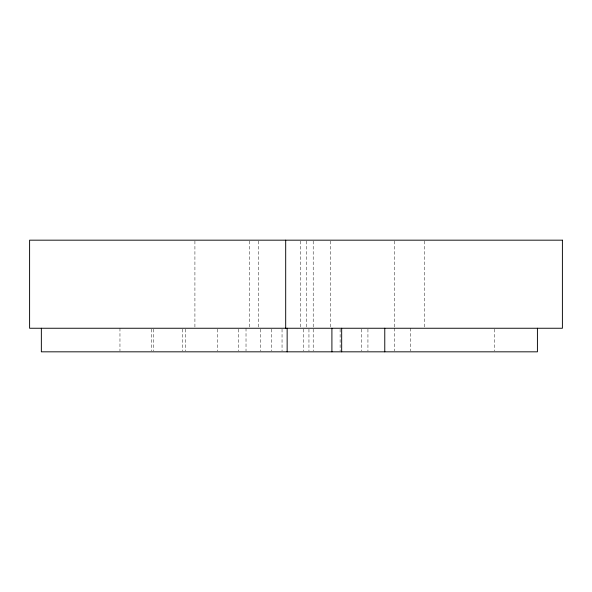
<?xml version="1.0" encoding="UTF-8"?>
<svg xmlns="http://www.w3.org/2000/svg" width="592" height="592" viewBox="0 0 592 592"><rect width="100%" height="100%" fill="white"/><g stroke="black" fill="none" stroke-linecap="round" stroke-linejoin="round"><path stroke-width="0.44" stroke-dasharray="2.96 2.22" d="M494.32 329.159L494.32 350.923M424.723 241.092L424.723 328.249M410.463 328.249L410.463 350.923M394.22 241.092L394.22 327.332M394.22 328.249L394.22 350.923M367.935 329.159L367.935 350.923M361.268 329.159L361.268 350.923M340.119 329.159L340.119 350.923M330.736 241.092L330.736 327.332M313.205 241.092L313.205 328.249M313.205 329.159L313.205 350.923M308.95 329.159L308.95 350.923M306.308 241.092L306.308 327.332M303.274 329.159L303.274 350.923M300.233 241.092L300.233 327.332M282.044 329.159L282.044 350.923M271.521 329.159L271.521 350.923M260.746 329.159L260.746 350.923M258.6 241.092L258.6 327.332M249.521 241.092L249.521 327.332M246.02 328.249L246.02 350.923M238.569 329.159L238.569 350.923M217.308 329.159L217.308 350.923M194.916 241.092L194.916 327.332M185.4 329.159L185.4 350.923M182.336 329.159L182.336 350.923M153.617 329.159L153.617 350.923M151.552 329.159L151.552 350.923M119.961 328.249L119.961 350.923"/><path stroke-width="0.89" d="M537.418 328.249L537.418 351.826L41.351 351.826L41.351 328.249M384.77 328.249L384.77 351.826M341.673 328.249L341.673 351.826M331.905 328.249L331.905 351.826M287.15 328.249L287.15 351.826M285.692 240.174L285.692 328.249M562.4 240.174L29.6 240.174L29.6 328.249L562.4 328.249L562.4 240.174"/></g></svg>
